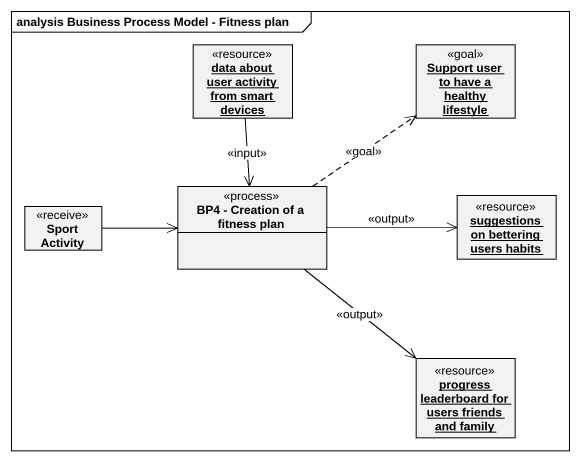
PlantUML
@startuml
mainframe analysis Business Process Model - Fitness plan
hide circle
hide empty members
object "data about user activity from smart devices" as data_about_user_activity <<resource>>
object "Support user to have a healthy lifestyle" as Support_user_to_have_a <<goal>>
class "Sport Activity" as Sport_Activity <<receive>>
class "BP4 - Creation of a fitness plan" as BP4_Creation_of_a_fitness <<process>>
object "suggestions on bettering users habits" as suggestions_on_bettering <<resource>>
object "progress leaderboard for users friends and family" as progress_leaderboard_for <<resource>>
data_about_user_activity --> BP4_Creation_of_a_fitness : <<input>>
Sport_Activity -right-> BP4_Creation_of_a_fitness
BP4_Creation_of_a_fitness .up.> Support_user_to_have_a : <<goal>>
BP4_Creation_of_a_fitness -right-> suggestions_on_bettering : <<output>>
BP4_Creation_of_a_fitness --> progress_leaderboard_for : <<output>>
@enduml
